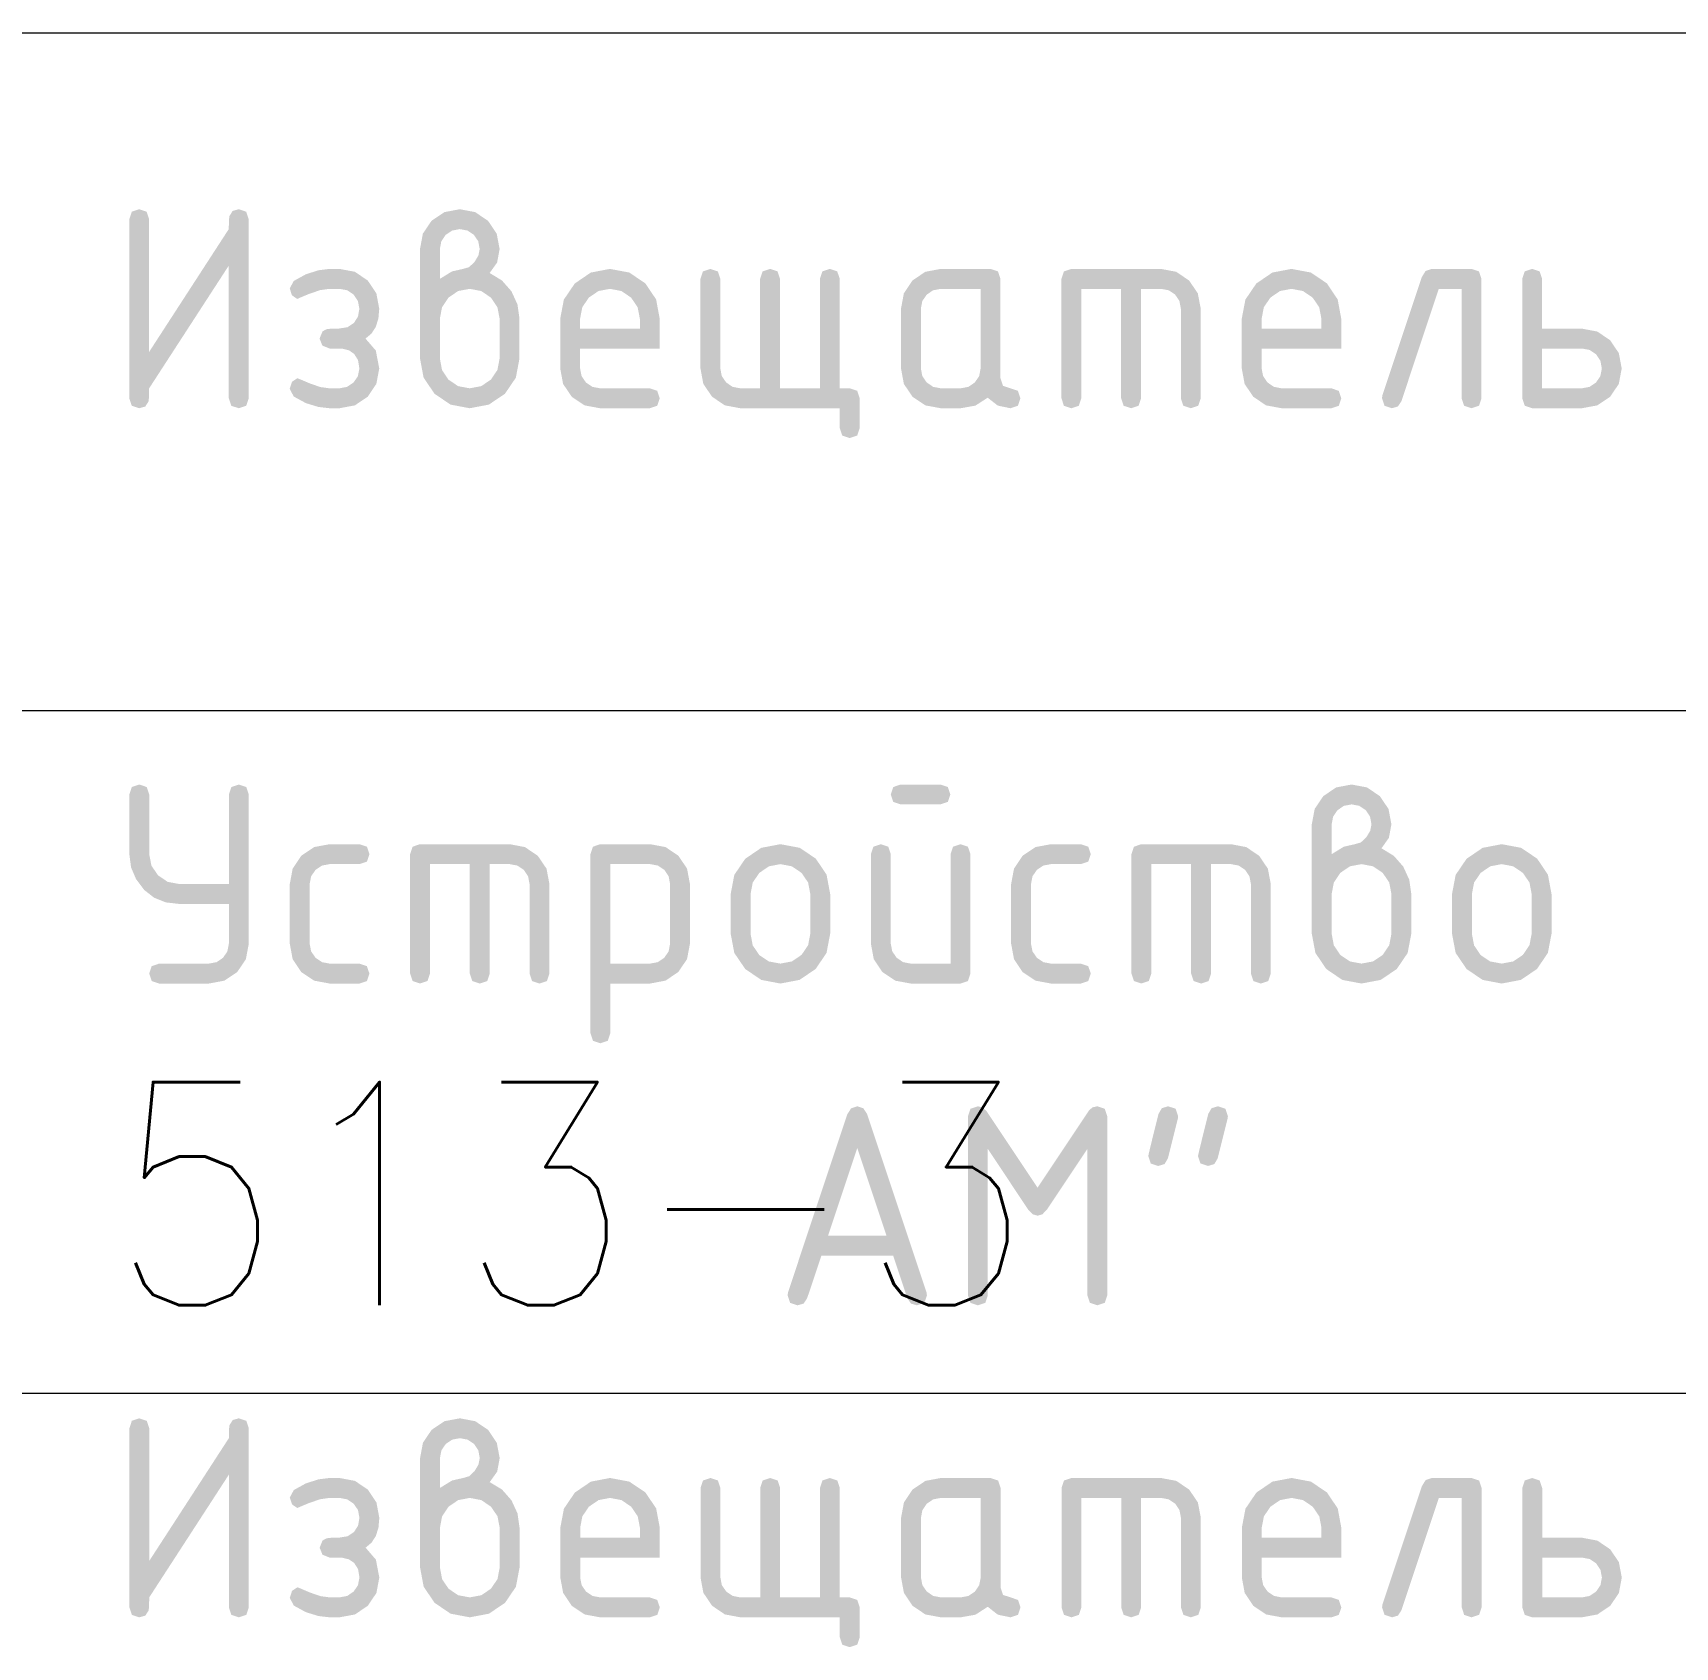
# Model space of a CAD drawing. Header units: millimetres. Extents: x 0 to 420, y 0 to 297.
# Drawn here: x 33.29 to 47.54, y 18.2 to 32.22 of the extents above; entities that cross this region are included whole.
import ezdxf

# ---------------------------------------------------------------- set-up
doc = ezdxf.new("R2010")
doc.units = ezdxf.units.MM
doc.styles.get("Standard").update_dxf_attribs({"font": 'STANDARD'})

msp = doc.modelspace()

# ---------------------------------------------------------------- hatches: boundary and pattern name
for points in [[(35.074047, 30.68406), (35.138815, 30.662287), (35.160588, 30.597519), (35.160588, 29.042541), (35.138815, 28.977566), (35.074047, 28.956), (35.009072, 28.977566), (34.987506, 29.042541), (34.987506, 30.194581), (34.296282, 29.129081), (34.295042, 29.054599), (34.291321, 29.016082), (34.262727, 28.970952), (34.209741, 28.956), (34.145249, 28.977566), (34.123752, 29.042541), (34.123752, 30.597519), (34.145249, 30.662287), (34.209741, 30.68406), (34.274509, 30.662287), (34.296282, 30.597519), (34.296282, 29.445479), (34.987506, 30.511529), (34.988815, 30.585117), (34.993018, 30.623977), (35.020717, 30.668901)], [(36.121339, 29.301612), (36.109833, 29.373683), (36.075589, 29.428391), (36.030113, 29.459397), (35.973063, 29.47304), (35.862268, 29.474693), (35.800532, 29.499498), (35.775727, 29.560683), (35.801083, 29.62297), (35.834983, 29.641849), (35.887073, 29.648326), (35.91298, 29.648326), (35.940541, 29.647224), (36.017849, 29.659626), (36.074486, 29.696833), (36.109488, 29.752575), (36.121339, 29.820305), (36.108661, 29.887554), (36.071179, 29.943226), (36.015506, 29.980433), (35.948258, 29.992836), (35.862268, 29.992836), (35.781584, 29.981743), (35.684777, 29.948739), (35.60616, 29.91601), (35.5817, 29.905193), (35.535949, 29.936612), (35.516656, 29.996694), (35.551865, 30.061462), (35.657767, 30.119615), (35.767666, 30.154342), (35.862268, 30.165917), (35.948258, 30.165917), (36.082272, 30.140768), (36.193549, 30.065596), (36.268721, 29.953906), (36.29387, 29.820305), (36.286428, 29.734626), (36.264104, 29.662796), (36.226897, 29.604815), (36.174807, 29.560683), (36.264104, 29.457192), (36.29387, 29.301612), (36.268721, 29.167322), (36.193549, 29.05577), (36.082272, 28.980873), (35.948258, 28.956), (35.862268, 28.956), (35.765461, 28.967162), (35.656665, 29.000648), (35.551521, 29.057699), (35.516656, 29.124672), (35.535949, 29.185305), (35.583353, 29.216725), (35.611396, 29.205632), (35.688635, 29.172627), (35.78248, 29.139899), (35.862268, 29.129081), (35.948258, 29.129081), (36.014817, 29.141553), (36.070628, 29.179242), (36.108593, 29.234639)], [(40.291966, 28.956), (39.428212, 28.956), (39.293922, 28.981218), (39.18237, 29.056872), (39.107473, 29.168493), (39.0826, 29.301612), (39.0826, 30.079377), (39.104097, 30.144144), (39.168589, 30.165917), (39.233357, 30.144144), (39.25513, 30.079377), (39.25513, 29.301612), (39.26767, 29.235742), (39.305842, 29.179793), (39.362066, 29.141622), (39.428212, 29.129081), (39.600742, 29.129081), (39.600742, 30.079377), (39.622308, 30.144144), (39.687283, 30.165917), (39.752051, 30.144144), (39.773824, 30.079377), (39.773824, 29.129081), (40.119436, 29.129081), (40.119436, 30.079377), (40.140933, 30.144144), (40.205425, 30.165917), (40.270193, 30.144144), (40.291966, 30.079377), (40.291966, 29.129081), (40.378507, 29.129081), (40.443275, 29.107308), (40.465048, 29.042541), (40.465048, 28.782918), (40.443275, 28.718426), (40.378507, 28.696929), (40.313532, 28.718426), (40.291966, 28.782918)], [(42.302624, 30.165917), (43.080389, 30.165917), (43.213508, 30.140699), (43.325129, 30.065045), (43.400783, 29.953424), (43.426001, 29.820305), (43.426001, 29.042541), (43.404228, 28.977566), (43.33946, 28.956), (43.274968, 28.977566), (43.253471, 29.042541), (43.253471, 29.820305), (43.240793, 29.887554), (43.20331, 29.943226), (43.147637, 29.980433), (43.080389, 29.992836), (42.907859, 29.992836), (42.907859, 29.042541), (42.886086, 28.977566), (42.821318, 28.956), (42.756344, 28.977566), (42.734777, 29.042541), (42.734777, 29.992836), (42.389165, 29.992836), (42.389165, 29.042541), (42.367392, 28.977566), (42.302624, 28.956), (42.238132, 28.977566), (42.216635, 29.042541), (42.216635, 30.079377), (42.238132, 30.144144)], [(45.431346, 30.165917), (45.776958, 30.165917), (45.841726, 30.144144), (45.863499, 30.079377), (45.863499, 29.042541), (45.841726, 28.977566), (45.776958, 28.956), (45.712466, 28.977566), (45.690968, 29.042541), (45.690968, 29.992836), (45.493082, 29.992836), (45.167314, 29.01498), (45.136859, 28.970607), (45.085734, 28.956), (45.021242, 28.977911), (44.999744, 29.043643), (45.003603, 29.070101), (45.345356, 30.094811), (45.378429, 30.148141)], [(34.988171, 24.651891), (34.556018, 24.651891), (34.440349, 24.665326), (34.339666, 24.705634), (34.253866, 24.772813), (34.182845, 24.866864), (34.138955, 24.969253), (34.124416, 25.084043), (34.124416, 25.602186), (34.145914, 25.666953), (34.210406, 25.688726), (34.275174, 25.666953), (34.296947, 25.602186), (34.296947, 25.084043), (34.315964, 24.984411), (34.373015, 24.900489), (34.456661, 24.843713), (34.556018, 24.824972), (34.988171, 24.824972), (34.988171, 25.602186), (35.009737, 25.666953), (35.074712, 25.688726), (35.139479, 25.666953), (35.161252, 25.602186), (35.161252, 24.306279), (35.136103, 24.171989), (35.060931, 24.060437), (34.949241, 23.98554), (34.81564, 23.960667), (34.383488, 23.960667), (34.318513, 23.982233), (34.296947, 24.047207), (34.318513, 24.111975), (34.383488, 24.133748), (34.81564, 24.133748), (34.881717, 24.146219), (34.937459, 24.183909), (34.975424, 24.239306), (34.988171, 24.306279)], [(35.689851, 24.824972), (35.689851, 24.306279), (35.702392, 24.240408), (35.740563, 24.18446), (35.796787, 24.146288), (35.862933, 24.133748), (36.122004, 24.133748), (36.186772, 24.111975), (36.208545, 24.047207), (36.186772, 23.982233), (36.122004, 23.960667), (35.862933, 23.960667), (35.728643, 23.98554), (35.617091, 24.060437), (35.542195, 24.171989), (35.517321, 24.306279), (35.517321, 24.824972), (35.542195, 24.958573), (35.617091, 25.070263), (35.728643, 25.145435), (35.862933, 25.170584), (36.122004, 25.170584), (36.186772, 25.148811), (36.208545, 25.084043), (36.186772, 25.019069), (36.122004, 24.997503), (35.862933, 24.997503), (35.795891, 24.984756), (35.740012, 24.946791), (35.702323, 24.891049)], [(36.647989, 25.170584), (37.425754, 25.170584), (37.558872, 25.145366), (37.670493, 25.069712), (37.746148, 24.958091), (37.771366, 24.824972), (37.771366, 24.047207), (37.749593, 23.982233), (37.684825, 23.960667), (37.620333, 23.982233), (37.598835, 24.047207), (37.598835, 24.824972), (37.586157, 24.89222), (37.548675, 24.947893), (37.493002, 24.9851), (37.425754, 24.997503), (37.253223, 24.997503), (37.253223, 24.047207), (37.23145, 23.982233), (37.166683, 23.960667), (37.101708, 23.982233), (37.080142, 24.047207), (37.080142, 24.997503), (36.73453, 24.997503), (36.73453, 24.047207), (36.712757, 23.982233), (36.647989, 23.960667), (36.583497, 23.982233), (36.561999, 24.047207), (36.561999, 25.084043), (36.583497, 25.148811)], [(41.952523, 24.824972), (41.952523, 24.306279), (41.965063, 24.240408), (42.003235, 24.18446), (42.059459, 24.146288), (42.125604, 24.133748), (42.384676, 24.133748), (42.449443, 24.111975), (42.471216, 24.047207), (42.449443, 23.982233), (42.384676, 23.960667), (42.125604, 23.960667), (41.991315, 23.98554), (41.879762, 24.060437), (41.804866, 24.171989), (41.779992, 24.306279), (41.779992, 24.824972), (41.804866, 24.958573), (41.879762, 25.070263), (41.991315, 25.145435), (42.125604, 25.170584), (42.384676, 25.170584), (42.449443, 25.148811), (42.471216, 25.084043), (42.449443, 25.019069), (42.384676, 24.997503), (42.125604, 24.997503), (42.058563, 24.984756), (42.002683, 24.946791), (41.964994, 24.891049)], [(42.91066, 25.170584), (43.688425, 25.170584), (43.821544, 25.145366), (43.933165, 25.069712), (44.008819, 24.958091), (44.034037, 24.824972), (44.034037, 24.047207), (44.012264, 23.982233), (43.947496, 23.960667), (43.883004, 23.982233), (43.861507, 24.047207), (43.861507, 24.824972), (43.848829, 24.89222), (43.811346, 24.947893), (43.755673, 24.9851), (43.688425, 24.997503), (43.515895, 24.997503), (43.515895, 24.047207), (43.494122, 23.982233), (43.429354, 23.960667), (43.364379, 23.982233), (43.342813, 24.047207), (43.342813, 24.997503), (42.997201, 24.997503), (42.997201, 24.047207), (42.975428, 23.982233), (42.91066, 23.960667), (42.846168, 23.982233), (42.824671, 24.047207), (42.824671, 25.084043), (42.846168, 25.148811)], [(42.527911, 22.894726), (42.592678, 22.872953), (42.614451, 22.808186), (42.614451, 21.253207), (42.592678, 21.188233), (42.527911, 21.166667), (42.463418, 21.188233), (42.441921, 21.253207), (42.441921, 22.52431), (42.089694, 21.996797), (42.052005, 21.957385), (42.009768, 21.944431), (41.96636, 21.957385), (41.92874, 21.996797), (41.577615, 22.52431), (41.577615, 21.253207), (41.555842, 21.188233), (41.491075, 21.166667), (41.426582, 21.188233), (41.405085, 21.253207), (41.405085, 22.808186), (41.426582, 22.872953), (41.491075, 22.894726), (41.533656, 22.883978), (41.567142, 22.851732), (42.009768, 22.188068), (42.454599, 22.856693), (42.48526, 22.885218)], [(35.074712, 20.185393), (35.139479, 20.16362), (35.161252, 20.098852), (35.161252, 18.543874), (35.139479, 18.4789), (35.074712, 18.457333), (35.009737, 18.4789), (34.988171, 18.543874), (34.988171, 19.695914), (34.296947, 18.630415), (34.295707, 18.555932), (34.291986, 18.517416), (34.263392, 18.472285), (34.210406, 18.457333), (34.145914, 18.4789), (34.124416, 18.543874), (34.124416, 20.098852), (34.145914, 20.16362), (34.210406, 20.185393), (34.275174, 20.16362), (34.296947, 20.098852), (34.296947, 18.946812), (34.988171, 20.012863), (34.98948, 20.08645), (34.993683, 20.125311), (35.021382, 20.170235)], [(36.122004, 18.802945), (36.110498, 18.875017), (36.076253, 18.929725), (36.030778, 18.960731), (35.973727, 18.974373), (35.862933, 18.976027), (35.801197, 19.000832), (35.776392, 19.062016), (35.801748, 19.124304), (35.835648, 19.143183), (35.887738, 19.14966), (35.913645, 19.14966), (35.941206, 19.148557), (36.018513, 19.16096), (36.075151, 19.198167), (36.110153, 19.253908), (36.122004, 19.321639), (36.109326, 19.388887), (36.071844, 19.44456), (36.016171, 19.481767), (35.948923, 19.494169), (35.862933, 19.494169), (35.782249, 19.483076), (35.685442, 19.450072), (35.606825, 19.417344), (35.582364, 19.406526), (35.536614, 19.437945), (35.517321, 19.498028), (35.55253, 19.562795), (35.658432, 19.620949), (35.768331, 19.655675), (35.862933, 19.667251), (35.948923, 19.667251), (36.082937, 19.642102), (36.194213, 19.56693), (36.269385, 19.45524), (36.294535, 19.321639), (36.287093, 19.235959), (36.264769, 19.164129), (36.227562, 19.106148), (36.175472, 19.062016), (36.264769, 18.958526), (36.294535, 18.802945), (36.269385, 18.668655), (36.194213, 18.557103), (36.082937, 18.482207), (35.948923, 18.457333), (35.862933, 18.457333), (35.766126, 18.468495), (35.65733, 18.501982), (35.552185, 18.559032), (35.517321, 18.626005), (35.536614, 18.686639), (35.584018, 18.718058), (35.612061, 18.706965), (35.6893, 18.673961), (35.783145, 18.641232), (35.862933, 18.630415), (35.948923, 18.630415), (36.015482, 18.642886), (36.071292, 18.680575), (36.109257, 18.735973)], [(40.292631, 18.457333), (39.428876, 18.457333), (39.294587, 18.482551), (39.183034, 18.558206), (39.108138, 18.669827), (39.083264, 18.802945), (39.083264, 19.58071), (39.104762, 19.645478), (39.169254, 19.667251), (39.234022, 19.645478), (39.255795, 19.58071), (39.255795, 18.802945), (39.268335, 18.737075), (39.306507, 18.681127), (39.362731, 18.642955), (39.428876, 18.630415), (39.601407, 18.630415), (39.601407, 19.58071), (39.622973, 19.645478), (39.687948, 19.667251), (39.752715, 19.645478), (39.774488, 19.58071), (39.774488, 18.630415), (40.1201, 18.630415), (40.1201, 19.58071), (40.141598, 19.645478), (40.20609, 19.667251), (40.270858, 19.645478), (40.292631, 19.58071), (40.292631, 18.630415), (40.379172, 18.630415), (40.443939, 18.608642), (40.465712, 18.543874), (40.465712, 18.284252), (40.443939, 18.219759), (40.379172, 18.198262), (40.314197, 18.219759), (40.292631, 18.284252)], [(42.303289, 19.667251), (43.081054, 19.667251), (43.214172, 19.642033), (43.325794, 19.566378), (43.401448, 19.454757), (43.426666, 19.321639), (43.426666, 18.543874), (43.404893, 18.4789), (43.340125, 18.457333), (43.275633, 18.4789), (43.254136, 18.543874), (43.254136, 19.321639), (43.241458, 19.388887), (43.203975, 19.44456), (43.148302, 19.481767), (43.081054, 19.494169), (42.908524, 19.494169), (42.908524, 18.543874), (42.886751, 18.4789), (42.821983, 18.457333), (42.757008, 18.4789), (42.735442, 18.543874), (42.735442, 19.494169), (42.38983, 19.494169), (42.38983, 18.543874), (42.368057, 18.4789), (42.303289, 18.457333), (42.238797, 18.4789), (42.2173, 18.543874), (42.2173, 19.58071), (42.238797, 19.645478)], [(45.432011, 19.667251), (45.777623, 19.667251), (45.84239, 19.645478), (45.864163, 19.58071), (45.864163, 18.543874), (45.84239, 18.4789), (45.777623, 18.457333), (45.713131, 18.4789), (45.691633, 18.543874), (45.691633, 19.494169), (45.493747, 19.494169), (45.167979, 18.516313), (45.137524, 18.47194), (45.086399, 18.457333), (45.021907, 18.479244), (45.000409, 18.544976), (45.004268, 18.571435), (45.346021, 19.596144), (45.379094, 19.649474)]]:
    msp.add_hatch(color=7).paths.add_polyline_path(points, flags=0)
h = msp.add_hatch(color=7)
h.paths.add_polyline_path([(36.820247, 30.079377), (36.925667, 30.144144), (37.021991, 30.165917), (37.073255, 30.180869), (37.12121, 30.226), (37.154697, 30.282224), (37.165859, 30.338448), (37.153456, 30.405696), (37.116249, 30.461369), (37.060577, 30.498851), (36.993328, 30.511529), (36.926287, 30.498783), (36.870407, 30.460818), (36.832718, 30.405007), (36.820247, 30.338448)], flags=0)
h.paths.add_polyline_path([(37.252399, 30.130088), (37.359129, 30.065665), (37.441466, 29.97189), (37.493832, 29.857788), (37.511471, 29.733765), (37.511471, 29.388153), (37.479776, 29.221066), (37.385242, 29.081677), (37.245509, 28.987419), (37.079318, 28.956), (36.912713, 28.987488), (36.773393, 29.082228), (36.679136, 29.221548), (36.647716, 29.388153), (36.647716, 30.338448), (36.672659, 30.472462), (36.748037, 30.583739), (36.859727, 30.658911), (36.993328, 30.68406), (37.126929, 30.658842), (37.238619, 30.583187), (37.313791, 30.471566), (37.33894, 30.338448), (37.317167, 30.221039)], flags=0)
h.paths.add_polyline_path([(37.33894, 29.388153), (37.33894, 29.733765), (37.319992, 29.833121), (37.263424, 29.916768), (37.179432, 29.973819), (37.079318, 29.992836), (36.97879, 29.973819), (36.895212, 29.916768), (36.838919, 29.833121), (36.820247, 29.733765), (36.820247, 29.388153), (36.838919, 29.287625), (36.895212, 29.204047), (36.97879, 29.147754), (37.079318, 29.129081), (37.179432, 29.147823), (37.263424, 29.204598), (37.319992, 29.288521)], flags=0)
h = msp.add_hatch(color=7)
h.paths.add_polyline_path([(38.29676, 29.992836), (38.197403, 29.973819), (38.113756, 29.916768), (38.056705, 29.833121), (38.037688, 29.733765), (38.037688, 29.647224), (38.556382, 29.647224), (38.556382, 29.733765), (38.537365, 29.833121), (38.480314, 29.916768), (38.396392, 29.973819)], flags=0)
h.paths.add_polyline_path([(38.037688, 29.474693), (38.037688, 29.301612), (38.050229, 29.235742), (38.0884, 29.179793), (38.144624, 29.141622), (38.21077, 29.129081), (38.642372, 29.129081), (38.707139, 29.107308), (38.728912, 29.042541), (38.707139, 28.977566), (38.642372, 28.956), (38.21077, 28.956), (38.07648, 28.980873), (37.964928, 29.05577), (37.890032, 29.167322), (37.865158, 29.301612), (37.865158, 29.733765), (37.896646, 29.899474), (37.991386, 30.039138), (38.130637, 30.134154), (38.29676, 30.165917), (38.464329, 30.134567), (38.603787, 30.040792), (38.697562, 29.901334), (38.728912, 29.733765), (38.728912, 29.474693)], flags=0)
h = msp.add_hatch(color=7)
h.paths.add_polyline_path([(41.514954, 29.992836), (41.169342, 29.992836), (41.102301, 29.980089), (41.046421, 29.942124), (41.008732, 29.886382), (40.996261, 29.820305), (40.996261, 29.301612), (41.008801, 29.235742), (41.046973, 29.179793), (41.103197, 29.141622), (41.169342, 29.129081), (41.341873, 29.129081), (41.408432, 29.141553), (41.464243, 29.179242), (41.502207, 29.234639), (41.514954, 29.301612)], flags=0)
h.paths.add_polyline_path([(41.860566, 29.042541), (41.838793, 28.977566), (41.774026, 28.956), (41.664127, 28.978806), (41.576139, 29.047502), (41.469755, 28.978806), (41.341873, 28.956), (41.169342, 28.956), (41.035053, 28.980873), (40.9235, 29.05577), (40.848604, 29.167322), (40.82373, 29.301612), (40.82373, 29.820305), (40.848604, 29.953906), (40.9235, 30.065596), (41.035053, 30.140768), (41.169342, 30.165917), (41.600944, 30.165917), (41.665712, 30.144144), (41.687485, 30.079377), (41.687485, 29.215071), (41.709051, 29.150579), (41.774026, 29.129081), (41.838793, 29.107308)], flags=0)
h = msp.add_hatch(color=7)
h.paths.add_polyline_path([(44.213904, 29.992836), (44.114548, 29.973819), (44.030901, 29.916768), (43.97385, 29.833121), (43.954833, 29.733765), (43.954833, 29.647224), (44.473527, 29.647224), (44.473527, 29.733765), (44.45451, 29.833121), (44.397459, 29.916768), (44.313536, 29.973819)], flags=0)
h.paths.add_polyline_path([(43.954833, 29.474693), (43.954833, 29.301612), (43.967373, 29.235742), (44.005545, 29.179793), (44.061769, 29.141622), (44.127915, 29.129081), (44.559516, 29.129081), (44.624284, 29.107308), (44.646057, 29.042541), (44.624284, 28.977566), (44.559516, 28.956), (44.127915, 28.956), (43.993625, 28.980873), (43.882073, 29.05577), (43.807176, 29.167322), (43.782303, 29.301612), (43.782303, 29.733765), (43.813791, 29.899474), (43.908531, 30.039138), (44.047782, 30.134154), (44.213904, 30.165917), (44.381474, 30.134567), (44.520931, 30.040792), (44.614707, 29.901334), (44.646057, 29.733765), (44.646057, 29.474693)], flags=0)
h = msp.add_hatch(color=7)
h.paths.add_polyline_path([(47.080941, 29.301612), (47.055791, 29.167322), (46.980619, 29.05577), (46.869343, 28.980873), (46.735329, 28.956), (46.303176, 28.956), (46.238684, 28.977566), (46.217186, 29.042541), (46.217186, 30.079377), (46.238684, 30.144144), (46.303176, 30.165917), (46.367944, 30.144144), (46.389717, 30.079377), (46.389717, 29.647224), (46.735329, 29.647224), (46.869343, 29.622006), (46.980619, 29.546351), (47.055791, 29.43473)], flags=0)
h.paths.add_polyline_path([(46.90841, 29.301612), (46.895732, 29.36886), (46.85825, 29.424533), (46.802577, 29.462016), (46.735329, 29.474693), (46.389717, 29.474693), (46.389717, 29.129081), (46.735329, 29.129081), (46.801888, 29.141553), (46.857698, 29.179242), (46.895663, 29.234639)], flags=0)
h = msp.add_hatch(color=7)
h.paths.add_polyline_path([(41.426305, 25.084043), (41.426305, 24.047207), (41.404532, 23.982233), (41.339764, 23.960667), (40.908163, 23.960667), (40.773873, 23.98554), (40.662321, 24.060437), (40.587424, 24.171989), (40.562551, 24.306279), (40.562551, 25.084043), (40.584048, 25.148811), (40.64854, 25.170584), (40.713308, 25.148811), (40.735081, 25.084043), (40.735081, 24.306279), (40.747621, 24.240408), (40.785793, 24.18446), (40.842017, 24.146288), (40.908163, 24.133748), (41.253775, 24.133748), (41.253775, 25.084043), (41.275272, 25.148811), (41.339764, 25.170584), (41.404532, 25.148811)], flags=0)
h.paths.add_polyline_path([(41.16558, 25.516196), (40.821622, 25.516196), (40.756647, 25.537693), (40.735081, 25.602186), (40.756647, 25.666953), (40.821622, 25.688726), (41.16558, 25.688726), (41.230348, 25.666953), (41.252121, 25.602186), (41.230348, 25.537693)], flags=0)
h = msp.add_hatch(color=7)
h.paths.add_polyline_path([(44.562869, 25.084043), (44.668289, 25.148811), (44.764614, 25.170584), (44.815877, 25.185536), (44.863833, 25.230667), (44.897319, 25.286891), (44.908481, 25.343114), (44.896079, 25.410363), (44.858872, 25.466035), (44.803199, 25.503518), (44.735951, 25.516196), (44.668909, 25.503449), (44.61303, 25.465484), (44.57534, 25.409674), (44.562869, 25.343114)], flags=0)
h.paths.add_polyline_path([(44.995022, 25.134755), (45.101751, 25.070332), (45.184089, 24.976556), (45.236454, 24.862455), (45.254093, 24.738431), (45.254093, 24.392819), (45.222398, 24.225732), (45.127865, 24.086344), (44.988132, 23.992086), (44.82194, 23.960667), (44.655335, 23.992155), (44.516016, 24.086895), (44.421758, 24.226215), (44.390339, 24.392819), (44.390339, 25.343114), (44.415281, 25.477129), (44.49066, 25.588405), (44.60235, 25.663577), (44.735951, 25.688726), (44.869551, 25.663508), (44.981241, 25.587854), (45.056413, 25.476233), (45.081563, 25.343114), (45.05979, 25.225706)], flags=0)
h.paths.add_polyline_path([(45.081563, 24.392819), (45.081563, 24.738431), (45.062615, 24.837788), (45.006046, 24.921435), (44.922055, 24.978486), (44.82194, 24.997503), (44.721412, 24.978486), (44.637834, 24.921435), (44.581541, 24.837788), (44.562869, 24.738431), (44.562869, 24.392819), (44.581541, 24.292291), (44.637834, 24.208713), (44.721412, 24.152421), (44.82194, 24.133748), (44.922055, 24.152489), (45.006046, 24.209265), (45.062615, 24.293187)], flags=0)
h = msp.add_hatch(color=7)
h.paths.add_polyline_path([(38.127667, 25.084043), (38.149165, 25.148811), (38.213657, 25.170584), (38.64581, 25.170584), (38.779824, 25.145435), (38.8911, 25.070263), (38.966272, 24.958573), (38.991422, 24.824972), (38.991422, 24.306279), (38.966272, 24.17316), (38.8911, 24.061539), (38.779824, 23.985885), (38.64581, 23.960667), (38.300198, 23.960667), (38.300198, 23.528514), (38.278425, 23.463746), (38.213657, 23.441973), (38.149165, 23.463746), (38.127667, 23.528514)], flags=0)
h.paths.add_polyline_path([(38.300198, 24.997503), (38.300198, 24.133748), (38.64581, 24.133748), (38.712369, 24.146219), (38.768179, 24.183909), (38.806144, 24.239306), (38.818891, 24.306279), (38.818891, 24.824972), (38.806213, 24.89222), (38.768731, 24.947893), (38.713058, 24.9851), (38.64581, 24.997503)], flags=0)
h = msp.add_hatch(color=7)
h.paths.add_polyline_path([(39.345109, 24.392819), (39.345109, 24.738431), (39.376597, 24.90414), (39.471337, 25.043805), (39.610588, 25.13882), (39.77671, 25.170584), (39.94428, 25.139234), (40.083737, 25.045458), (40.177513, 24.906001), (40.208863, 24.738431), (40.208863, 24.392819), (40.177168, 24.226215), (40.082635, 24.086895), (39.942902, 23.992155), (39.77671, 23.960667), (39.610588, 23.992155), (39.471337, 24.086895), (39.376597, 24.226215)], flags=0)
h.paths.add_polyline_path([(40.036333, 24.392819), (40.036333, 24.738431), (40.017316, 24.837788), (39.960265, 24.921435), (39.876343, 24.978486), (39.77671, 24.997503), (39.677354, 24.978486), (39.593707, 24.921435), (39.536656, 24.837788), (39.517639, 24.738431), (39.517639, 24.392819), (39.536312, 24.292291), (39.592605, 24.208713), (39.676183, 24.152421), (39.77671, 24.133748), (39.876343, 24.152489), (39.960265, 24.209265), (40.017316, 24.293187)], flags=0)
h = msp.add_hatch(color=7)
h.paths.add_polyline_path([(45.60778, 24.392819), (45.60778, 24.738431), (45.639268, 24.90414), (45.734009, 25.043805), (45.873259, 25.13882), (46.039382, 25.170584), (46.206951, 25.139234), (46.346409, 25.045458), (46.440184, 24.906001), (46.471535, 24.738431), (46.471535, 24.392819), (46.43984, 24.226215), (46.345306, 24.086895), (46.205573, 23.992155), (46.039382, 23.960667), (45.873259, 23.992155), (45.734009, 24.086895), (45.639268, 24.226215)], flags=0)
h.paths.add_polyline_path([(46.299004, 24.392819), (46.299004, 24.738431), (46.279987, 24.837788), (46.222937, 24.921435), (46.139014, 24.978486), (46.039382, 24.997503), (45.940025, 24.978486), (45.856378, 24.921435), (45.799328, 24.837788), (45.780311, 24.738431), (45.780311, 24.392819), (45.798983, 24.292291), (45.855276, 24.208713), (45.938854, 24.152421), (46.039382, 24.133748), (46.139014, 24.152489), (46.222937, 24.209265), (46.279987, 24.293187)], flags=0)
h = msp.add_hatch(color=7)
h.paths.add_polyline_path([(40.4441, 22.53368), (40.18999, 21.77135), (40.698211, 21.77135)], flags=0)
h.paths.add_polyline_path([(41.048784, 21.253207), (41.027011, 21.188233), (40.962243, 21.166667), (40.910222, 21.181274), (40.880112, 21.225647), (40.755537, 21.598819), (40.132664, 21.598819), (40.008089, 21.225647), (39.977497, 21.181274), (39.925407, 21.166667), (39.860915, 21.188233), (39.839417, 21.253207), (39.843276, 21.280768), (40.35756, 22.825273), (40.390908, 22.877363), (40.4441, 22.894726), (40.496673, 22.877914), (40.528988, 22.828029), (41.044925, 21.280768)], flags=0)
h = msp.add_hatch(color=7)
h.paths.add_polyline_path([(43.143283, 22.894726), (43.208051, 22.873367), (43.229824, 22.809839), (43.227068, 22.787239), (43.140527, 22.441628), (43.111657, 22.392776), (43.056743, 22.376584), (42.99225, 22.398082), (42.970753, 22.462574), (42.976248, 22.48923), (42.992802, 22.559243), (43.020517, 22.672561), (43.059499, 22.829132), (43.088369, 22.878259)], flags=0)
h.paths.add_polyline_path([(43.575436, 22.894726), (43.640204, 22.873367), (43.661977, 22.809839), (43.659221, 22.787239), (43.57268, 22.441628), (43.54381, 22.392776), (43.488895, 22.376584), (43.423921, 22.398082), (43.402355, 22.462574), (43.407936, 22.48923), (43.424679, 22.559243), (43.452584, 22.672561), (43.491651, 22.829132), (43.520108, 22.878259)], flags=0)
h = msp.add_hatch(color=7)
h.paths.add_polyline_path([(36.820911, 19.58071), (36.926331, 19.645478), (37.022656, 19.667251), (37.073919, 19.682203), (37.121875, 19.727333), (37.155361, 19.783557), (37.166523, 19.839781), (37.154121, 19.907029), (37.116914, 19.962702), (37.061241, 20.000185), (36.993993, 20.012863), (36.926951, 20.000116), (36.871072, 19.962151), (36.833383, 19.90634), (36.820911, 19.839781)], flags=0)
h.paths.add_polyline_path([(37.253064, 19.631422), (37.359793, 19.566999), (37.442131, 19.473223), (37.494496, 19.359121), (37.512135, 19.235098), (37.512135, 18.889486), (37.48044, 18.722399), (37.385907, 18.58301), (37.246174, 18.488753), (37.079983, 18.457333), (36.913378, 18.488821), (36.774058, 18.583562), (36.6798, 18.722881), (36.648381, 18.889486), (36.648381, 19.839781), (36.673324, 19.973795), (36.748702, 20.085072), (36.860392, 20.160244), (36.993993, 20.185393), (37.127594, 20.160175), (37.239284, 20.084521), (37.314456, 19.9729), (37.339605, 19.839781), (37.317832, 19.722372)], flags=0)
h.paths.add_polyline_path([(37.339605, 18.889486), (37.339605, 19.235098), (37.320657, 19.334455), (37.264088, 19.418101), (37.180097, 19.475152), (37.079983, 19.494169), (36.979455, 19.475152), (36.895877, 19.418101), (36.839584, 19.334455), (36.820911, 19.235098), (36.820911, 18.889486), (36.839584, 18.788958), (36.895877, 18.70538), (36.979455, 18.649087), (37.079983, 18.630415), (37.180097, 18.649156), (37.264088, 18.705931), (37.320657, 18.789854)], flags=0)
h = msp.add_hatch(color=7)
h.paths.add_polyline_path([(38.297424, 19.494169), (38.198068, 19.475152), (38.114421, 19.418101), (38.05737, 19.334455), (38.038353, 19.235098), (38.038353, 19.148557), (38.557047, 19.148557), (38.557047, 19.235098), (38.53803, 19.334455), (38.480979, 19.418101), (38.397056, 19.475152)], flags=0)
h.paths.add_polyline_path([(38.038353, 18.976027), (38.038353, 18.802945), (38.050893, 18.737075), (38.089065, 18.681127), (38.145289, 18.642955), (38.211435, 18.630415), (38.643036, 18.630415), (38.707804, 18.608642), (38.729577, 18.543874), (38.707804, 18.4789), (38.643036, 18.457333), (38.211435, 18.457333), (38.077145, 18.482207), (37.965593, 18.557103), (37.890696, 18.668655), (37.865823, 18.802945), (37.865823, 19.235098), (37.897311, 19.400807), (37.992051, 19.540471), (38.131302, 19.635487), (38.297424, 19.667251), (38.464994, 19.6359), (38.604451, 19.542125), (38.698227, 19.402667), (38.729577, 19.235098), (38.729577, 18.976027)], flags=0)
h = msp.add_hatch(color=7)
h.paths.add_polyline_path([(41.515619, 19.494169), (41.170007, 19.494169), (41.102966, 19.481422), (41.047086, 19.443457), (41.009397, 19.387716), (40.996925, 19.321639), (40.996925, 18.802945), (41.009466, 18.737075), (41.047637, 18.681127), (41.103861, 18.642955), (41.170007, 18.630415), (41.342537, 18.630415), (41.409097, 18.642886), (41.464907, 18.680575), (41.502872, 18.735973), (41.515619, 18.802945)], flags=0)
h.paths.add_polyline_path([(41.861231, 18.543874), (41.839458, 18.4789), (41.77469, 18.457333), (41.664792, 18.48014), (41.576804, 18.548835), (41.470419, 18.48014), (41.342537, 18.457333), (41.170007, 18.457333), (41.035717, 18.482207), (40.924165, 18.557103), (40.849269, 18.668655), (40.824395, 18.802945), (40.824395, 19.321639), (40.849269, 19.45524), (40.924165, 19.56693), (41.035717, 19.642102), (41.170007, 19.667251), (41.601609, 19.667251), (41.666376, 19.645478), (41.688149, 19.58071), (41.688149, 18.716404), (41.709716, 18.651912), (41.77469, 18.630415), (41.839458, 18.608642)], flags=0)
h = msp.add_hatch(color=7)
h.paths.add_polyline_path([(44.214569, 19.494169), (44.115212, 19.475152), (44.031566, 19.418101), (43.974515, 19.334455), (43.955498, 19.235098), (43.955498, 19.148557), (44.474191, 19.148557), (44.474191, 19.235098), (44.455174, 19.334455), (44.398124, 19.418101), (44.314201, 19.475152)], flags=0)
h.paths.add_polyline_path([(43.955498, 18.976027), (43.955498, 18.802945), (43.968038, 18.737075), (44.00621, 18.681127), (44.062434, 18.642955), (44.128579, 18.630415), (44.560181, 18.630415), (44.624949, 18.608642), (44.646722, 18.543874), (44.624949, 18.4789), (44.560181, 18.457333), (44.128579, 18.457333), (43.99429, 18.482207), (43.882737, 18.557103), (43.807841, 18.668655), (43.782967, 18.802945), (43.782967, 19.235098), (43.814456, 19.400807), (43.909196, 19.540471), (44.048446, 19.635487), (44.214569, 19.667251), (44.382138, 19.6359), (44.521596, 19.542125), (44.615371, 19.402667), (44.646722, 19.235098), (44.646722, 18.976027)], flags=0)
h = msp.add_hatch(color=7)
h.paths.add_polyline_path([(47.081605, 18.802945), (47.056456, 18.668655), (46.981284, 18.557103), (46.870007, 18.482207), (46.735993, 18.457333), (46.30384, 18.457333), (46.239348, 18.4789), (46.217851, 18.543874), (46.217851, 19.58071), (46.239348, 19.645478), (46.30384, 19.667251), (46.368608, 19.645478), (46.390381, 19.58071), (46.390381, 19.148557), (46.735993, 19.148557), (46.870007, 19.123339), (46.981284, 19.047685), (47.056456, 18.936064)], flags=0)
h.paths.add_polyline_path([(46.909075, 18.802945), (46.896397, 18.870194), (46.858914, 18.925866), (46.803242, 18.963349), (46.735993, 18.976027), (46.390381, 18.976027), (46.390381, 18.630415), (46.735993, 18.630415), (46.802552, 18.642886), (46.858363, 18.680575), (46.896328, 18.735973)], flags=0)

# ---------------------------------------------------------------- linework, layer by layer
at = {"color": 7, "lineweight": 0}
for points in [[(7.239, 32.215667), (121.708333, 32.215667)], [(7.239, 26.331333), (121.708333, 26.331333)], [(7.239, 20.404667), (121.708333, 20.404667)]]:
    msp.add_lwpolyline(points, dxfattribs=at)

# ---------------------------------------------------------------- texts
at = {"color": 7, "insert": (33.951334, 23.104428), "char_height": 1.937762, "width": 6.45920667, "attachment_point": 1}
msp.add_mtext('513-3', dxfattribs=at)

doc.saveas('drawing.dxf')
